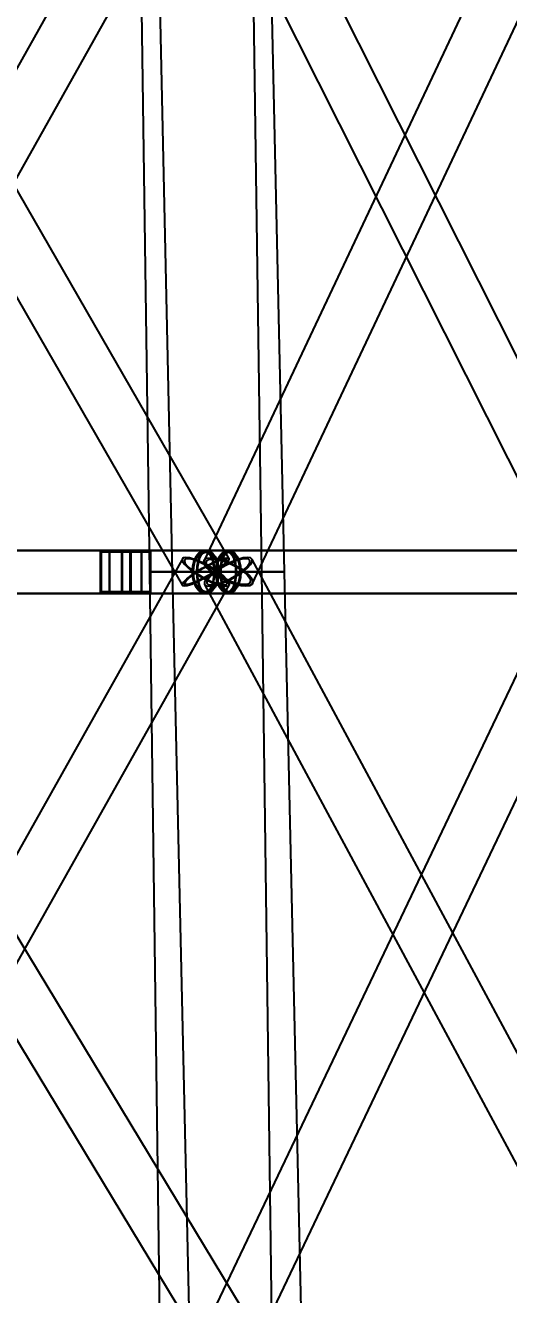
# Model space of a CAD drawing. Header units: millimetres. Extents: x -123812 to 252100, y -3000 to 639000.
# Drawn here: x 7129 to 11689, y 258184 to 270154 of the extents above; entities that cross this region are included whole.
import ezdxf

# ---------------------------------------------------------------- set-up
doc = ezdxf.new("R2010")
doc.units = ezdxf.units.MM
doc.layers.add('D-STR-DIM', color=7, linetype='Continuous', lineweight=13)
doc.layers.add('D-STR-STRC', color=7, linetype='Continuous', lineweight=25)
doc.styles.add('OpenSansCondensed-Light', font='OpenSansCondensed-Light.ttf')
doc.styles.add('TOWER_UNICODE', font='Arial Unicode.ttf')
doc.dimstyles.new('EZDXF', dxfattribs={"dimtxt": 0.25, "dimasz": 0.175, "dimexe": 0.375, "dimexo": 0.125, "dimgap": 0.1, "dimtad": 1, "dimlfac": 100, "dimzin": 12, "dimdsep": 46, "dimtxsty": 'OpenSansCondensed-Light', "dimblk": 'ARCHTICK', "dimcen": 2.5, "dimazin": 3, "dimtfac": 0.5, "dimtmove": 2, "dimatfit": 3})

# ---------------------------------------------------------------- blocks, each defined once
blk = doc.blocks.new('_ARCHTICK')
at = {"color": 0, "linetype": 'BYBLOCK', "const_width": 0.15}
blk.add_lwpolyline([(-0.5, -0.5), (0.5, 0.5)], dxfattribs=at)

msp = doc.modelspace()

# ---------------------------------------------------------------- linework, layer by layer
at = {"layer": 'D-STR-STRC'}
for points in [[(4294.2, 272371.7), (8611.5, 264871.7), (8627.3, 264867.2), (8657, 264871.7), (8698.5, 264885), (8749, 264906.1), (8805, 264933.6), (8862.8, 264965.6), (8918.4, 265000), (8967.9, 265034.4), (9008.1, 265066.4), (9036.2, 265093.9), (9050.3, 265115), (9049.4, 265128.3), (4732.1, 272628.3)], [(4891.2, 264871.1), (9095.5, 272371.1), (9101.6, 272384.4), (9092.5, 272405.6), (9068.7, 272433.3), (9032, 272465.5), (8984.9, 272500), (8930.5, 272534.5), (8872.5, 272566.7), (8814.9, 272594.4), (8761.7, 272615.6), (8716.4, 272628.9), (8682.2, 272633.4), (8661.3, 272628.9), (4457, 265128.9)], [(8497.8, 272384.4), (12280.3, 264884.4), (12298, 264871.1), (12329.9, 264866.6), (12373.8, 264871.1), (12426.8, 264884.4), (12485.2, 264905.6), (12545.1, 264933.3), (12602.3, 264965.5), (12653, 265000), (12693.7, 265034.5), (12721.6, 265066.7), (12734.9, 265094.4), (12732.6, 265115.6), (8950.1, 272615.6)], [(12357.2, 272615), (8818.9, 265115), (8811.7, 265093.9), (8820.4, 265066.4), (8844.3, 265034.4), (8881.9, 265000), (8930.5, 264965.6), (8986.9, 264933.6), (9047.1, 264906.1), (9107.2, 264885), (9163, 264871.7), (9210.7, 264867.2), (9247.1, 264871.7), (9269.6, 264885), (12807.9, 272385)], [(4567.2, 264796.8), (8830.4, 264796.8), (8851.9, 264803.7), (8871.9, 264824), (8889.1, 264856.3), (8902.3, 264898.4), (8910.6, 264947.4), (8913.4, 265000), (8910.6, 265052.6), (8902.3, 265101.6), (8889.1, 265143.7), (8871.9, 265176), (8851.9, 265196.3), (8830.4, 265203.2), (4567.2, 265203.2)], [(4674.1, 264796.8), (9044.3, 264796.8), (9063.6, 264803.7), (9081.5, 264824), (9096.9, 264856.3), (9108.8, 264898.4), (9116.2, 264947.4), (9118.8, 265000), (9116.2, 265052.6), (9108.8, 265101.6), (9096.9, 265143.7), (9081.5, 265176), (9063.6, 265196.3), (9044.3, 265203.2), (4674.1, 265203.2)], [(12506.5, 265203.2), (8830.4, 265203.2), (8797.7, 265196.3), (8767.2, 265176), (8741, 265143.7), (8720.9, 265101.6), (8708.3, 265052.6), (8703.9, 265000), (8708.3, 264947.4), (8720.9, 264898.4), (8741, 264856.3), (8767.2, 264824), (8797.7, 264803.7), (8830.4, 264796.8), (12506.5, 264796.8)], [(12827.2, 265203.2), (9044.3, 265203.2), (9013.4, 265196.3), (8984.7, 265176), (8960, 265143.7), (8941.1, 265101.6), (8929.2, 265052.6), (8925.1, 265000), (8929.2, 264947.4), (8941.1, 264898.4), (8960, 264856.3), (8984.7, 264824), (9013.4, 264803.7), (9044.3, 264796.8), (12827.2, 264796.8)], [(4841.3, 257382), (9053.9, 264882), (9048.4, 264903.7), (9028, 264931.9), (8994.1, 264964.7), (8949.1, 265000), (8896, 265035.3), (8838.4, 265068.1), (8780.3, 265096.3), (8725.6, 265118), (8678, 265131.6), (8640.9, 265136.2), (8616.6, 265131.6), (8606.9, 265118), (4394.3, 257618)], [(9430.4, 257631.9), (4891.2, 265131.9), (4877.3, 265136.6), (4849.7, 265131.9), (4810.1, 265118.3), (4761.2, 265096.6), (4706.4, 265068.3), (4649.3, 265035.3), (4594, 265000), (4544.2, 264964.7), (4503.1, 264931.7), (4473.8, 264903.4), (4458.1, 264881.7), (4457.1, 264868.1), (8996.3, 257368.1)], [(9153.5, 257381.7), (12729.5, 264881.7), (12739, 264903.4), (12732.6, 264931.7), (12710.8, 264964.7), (12675.2, 265000), (12628, 265035.3), (12572.5, 265068.3), (12512.5, 265096.6), (12452.2, 265118.3), (12395.5, 265131.9), (12346.4, 265136.6), (12308.2, 265131.9), (12283.5, 265118.3), (8707.5, 257618.3)], [(13303, 257618), (9269.1, 265118), (9254.6, 265131.6), (9225.8, 265136.2), (9184.6, 265131.6), (9133.9, 265118), (9077.1, 265096.3), (9018, 265068.1), (8960.7, 265035.3), (8909.1, 265000), (8866.7, 264964.7), (8836.5, 264931.9), (8820.3, 264903.7), (8819.5, 264882), (12853.4, 257382)]]:
    msp.add_lwpolyline(points, dxfattribs=at)
for points in [[(8194.8, 272500), (8300.6, 265000), (9360.2, 265000), (9253, 272500)], [(8349.3, 272500), (8514.5, 265000), (9574.1, 265000), (9407.5, 272500)], [(-58.8, 264800), (8040, 264800), (8040, 265200), (-58.8, 265200)], [(-49.2, 264800), (8223.7, 264800), (8223.7, 265200), (-49.2, 265200)], [(7837.9, 264800), (14006.7, 264800), (14006.7, 265200), (7837.9, 265200)], [(7837.9, 265200), (8124.5, 265200), (8124.5, 264800), (7837.9, 264800)], [(7846.5, 265188), (8115.9, 265188), (8115.9, 264812), (7846.5, 264812)], [(7922.4, 265200), (8040, 265200), (8040, 264800), (7922.4, 264800)], [(7926, 265188), (8036.5, 265188), (8036.5, 264812), (7926, 264812)], [(8038.4, 264800), (14427.2, 264800), (14427.2, 265200), (8038.4, 265200)], [(8038.4, 265200), (8310.7, 265200), (8310.7, 264800), (8038.4, 264800)], [(8046.5, 265188), (8302.5, 265188), (8302.5, 264812), (8046.5, 264812)], [(8125.4, 265200), (8223.7, 265200), (8223.7, 264800), (8125.4, 264800)], [(8128.3, 265188), (8220.7, 265188), (8220.7, 264812), (8128.3, 264812)], [(8956.9, 265000), (8952.6, 264947.4), (8940, 264898.4), (8919.9, 264856.3), (8893.7, 264824), (8863.2, 264803.7), (8830.4, 264796.8), (8797.7, 264803.7), (8767.2, 264824), (8741, 264856.3), (8720.9, 264898.4), (8708.3, 264947.4), (8703.9, 265000), (8708.3, 265052.6), (8720.9, 265101.6), (8741, 265143.7), (8767.2, 265176), (8797.7, 265196.3), (8830.4, 265203.2), (8863.2, 265196.3), (8893.7, 265176), (8919.9, 265143.7), (8940, 265101.6), (8952.6, 265052.6)], [(8947, 265000), (8943, 264951.5), (8931.4, 264906.4), (8912.8, 264867.6), (8888.7, 264837.9), (8860.6, 264819.2), (8830.4, 264812.8), (8800.3, 264819.2), (8772.2, 264837.9), (8748, 264867.6), (8729.5, 264906.4), (8717.9, 264951.5), (8713.9, 265000), (8717.9, 265048.5), (8729.5, 265093.6), (8748, 265132.4), (8772.2, 265162.1), (8800.3, 265180.8), (8830.4, 265187.2), (8860.6, 265180.8), (8888.7, 265162.1), (8912.8, 265132.4), (8931.4, 265093.6), (8943, 265048.5)], [(8913.4, 265000), (8910.6, 264947.4), (8902.3, 264898.4), (8889.1, 264856.3), (8871.9, 264824), (8851.9, 264803.7), (8830.4, 264796.8), (8809, 264803.7), (8789, 264824), (8771.8, 264856.3), (8758.6, 264898.4), (8750.3, 264947.4), (8747.5, 265000), (8750.3, 265052.6), (8758.6, 265101.6), (8771.8, 265143.7), (8789, 265176), (8809, 265196.3), (8830.4, 265203.2), (8851.9, 265196.3), (8871.9, 265176), (8889.1, 265143.7), (8902.3, 265101.6), (8910.6, 265052.6)], [(8906.9, 265000), (8904.3, 264951.5), (8896.6, 264906.4), (8884.5, 264867.6), (8868.6, 264837.9), (8850.2, 264819.2), (8830.4, 264812.8), (8810.7, 264819.2), (8792.2, 264837.9), (8776.4, 264867.6), (8764.2, 264906.4), (8756.6, 264951.5), (8754, 265000), (8756.6, 265048.5), (8764.2, 265093.6), (8776.4, 265132.4), (8792.2, 265162.1), (8810.7, 265180.8), (8830.4, 265187.2), (8850.2, 265180.8), (8868.6, 265162.1), (8884.5, 265132.4), (8896.6, 265093.6), (8904.3, 265048.5)], [(9163.4, 265000), (9159.4, 264947.4), (9147.5, 264898.4), (9128.5, 264856.3), (9103.9, 264824), (9075.1, 264803.7), (9044.3, 264796.8), (9013.4, 264803.7), (8984.7, 264824), (8960, 264856.3), (8941.1, 264898.4), (8929.2, 264947.4), (8925.1, 265000), (8929.2, 265052.6), (8941.1, 265101.6), (8960, 265143.7), (8984.7, 265176), (9013.4, 265196.3), (9044.3, 265203.2), (9075.1, 265196.3), (9103.9, 265176), (9128.5, 265143.7), (9147.5, 265101.6), (9159.4, 265052.6)], [(9154.1, 265000), (9150.3, 264951.5), (9139.3, 264906.4), (9121.9, 264867.6), (9099.2, 264837.9), (9072.7, 264819.2), (9044.3, 264812.8), (9015.9, 264819.2), (8989.4, 264837.9), (8966.7, 264867.6), (8949.2, 264906.4), (8938.2, 264951.5), (8934.5, 265000), (8938.2, 265048.5), (8949.2, 265093.6), (8966.7, 265132.4), (8989.4, 265162.1), (9015.9, 265180.8), (9044.3, 265187.2), (9072.7, 265180.8), (9099.2, 265162.1), (9121.9, 265132.4), (9139.3, 265093.6), (9150.3, 265048.5)], [(9118.8, 265000), (9116.2, 264947.4), (9108.8, 264898.4), (9096.9, 264856.3), (9081.5, 264824), (9063.6, 264803.7), (9044.3, 264796.8), (9025, 264803.7), (9007, 264824), (8991.6, 264856.3), (8979.8, 264898.4), (8972.3, 264947.4), (8969.8, 265000), (8972.3, 265052.6), (8979.8, 265101.6), (8991.6, 265143.7), (9007, 265176), (9025, 265196.3), (9044.3, 265203.2), (9063.6, 265196.3), (9081.5, 265176), (9096.9, 265143.7), (9108.8, 265101.6), (9116.2, 265052.6)], [(9112.9, 265000), (9110.6, 264951.5), (9103.7, 264906.4), (9092.8, 264867.6), (9078.6, 264837.9), (9062, 264819.2), (9044.3, 264812.8), (9026.5, 264819.2), (9010, 264837.9), (8995.8, 264867.6), (8984.9, 264906.4), (8978, 264951.5), (8975.7, 265000), (8978, 265048.5), (8984.9, 265093.6), (8995.8, 265132.4), (9010, 265162.1), (9026.5, 265180.8), (9044.3, 265187.2), (9062, 265180.8), (9078.6, 265162.1), (9092.8, 265132.4), (9103.7, 265093.6), (9110.6, 265048.5)], [(8711.8, 265000), (8764.9, 264964.7), (8822.5, 264931.9), (8880.6, 264903.7), (8935.3, 264882), (8982.8, 264868.4), (9020, 264863.8), (9044.2, 264868.4), (9053.9, 264882), (9048.4, 264903.7), (9028, 264931.9), (8994.1, 264964.7), (8949.1, 265000), (8896, 265035.3), (8838.4, 265068.1), (8780.3, 265096.3), (8725.6, 265118), (8678, 265131.6), (8640.9, 265136.2), (8616.6, 265131.6), (8606.9, 265118), (8612.5, 265096.3), (8632.9, 265068.1), (8666.8, 265035.3)], [(8918.4, 265000), (8862.8, 264965.6), (8805, 264933.6), (8749, 264906.1), (8698.5, 264885), (8657, 264871.7), (8627.3, 264867.2), (8611.5, 264871.7), (8610.6, 264885), (8624.6, 264906.1), (8652.7, 264933.6), (8692.9, 264965.6), (8742.5, 265000), (8798.1, 265034.4), (8855.8, 265066.4), (8911.9, 265093.9), (8962.4, 265115), (9003.9, 265128.3), (9033.5, 265132.8), (9049.4, 265128.3), (9050.3, 265115), (9036.2, 265093.9), (9008.1, 265066.4), (8967.9, 265034.4)], [(8723.5, 265000), (8771.3, 264968.2), (8823.2, 264938.6), (8875.6, 264913.2), (8925, 264893.7), (8967.8, 264881.4), (9001.3, 264877.2), (9023.2, 264881.4), (9031.9, 264893.7), (9026.9, 264913.2), (9008.5, 264938.6), (8978, 264968.2), (8937.4, 265000), (8889.5, 265031.8), (8837.6, 265061.4), (8785.2, 265086.8), (8735.9, 265106.3), (8693, 265118.6), (8659.5, 265122.8), (8637.7, 265118.6), (8628.9, 265106.3), (8633.9, 265086.8), (8652.3, 265061.4), (8682.9, 265031.8)], [(8909.7, 265000), (8859.6, 264969), (8807.5, 264940.1), (8757, 264915.3), (8711.5, 264896.3), (8674.1, 264884.3), (8647.3, 264880.2), (8633, 264884.3), (8632.2, 264896.3), (8644.9, 264915.3), (8670.2, 264940.1), (8706.5, 264969), (8751.2, 265000), (8801.3, 265031), (8853.3, 265059.9), (8903.9, 265084.7), (8949.4, 265103.7), (8986.8, 265115.7), (9013.6, 265119.8), (9027.8, 265115.7), (9028.7, 265103.7), (9016, 265084.7), (8990.6, 265059.9), (8954.4, 265031)], [(9206.7, 265000), (9244.2, 264965.6), (9268.2, 264933.6), (9276.8, 264906.1), (9269.6, 264885), (9247.1, 264871.7), (9210.7, 264867.2), (9163, 264871.7), (9107.2, 264885), (9047.1, 264906.1), (8986.9, 264933.6), (8930.5, 264965.6), (8881.9, 265000), (8844.3, 265034.4), (8820.4, 265066.4), (8811.7, 265093.9), (8818.9, 265115), (8841.5, 265128.3), (8877.8, 265132.8), (8925.5, 265128.3), (8981.3, 265115), (9041.4, 265093.9), (9101.7, 265066.4), (9158.1, 265034.4)], [(8909.1, 265000), (8866.7, 264964.7), (8836.5, 264931.9), (8820.3, 264903.7), (8819.5, 264882), (8834, 264868.4), (8862.8, 264863.8), (8903.9, 264868.4), (8954.7, 264882), (9011.5, 264903.7), (9070.6, 264931.9), (9127.9, 264964.7), (9179.4, 265000), (9221.8, 265035.3), (9252.1, 265068.1), (9268.2, 265096.3), (9269.1, 265118), (9254.6, 265131.6), (9225.8, 265136.2), (9184.6, 265131.6), (9133.9, 265118), (9077.1, 265096.3), (9018, 265068.1), (8960.7, 265035.3)], [(9190.7, 265000), (9224.6, 264969), (9246.1, 264940.1), (9253.9, 264915.3), (9247.5, 264896.3), (9227.1, 264884.3), (9194.4, 264880.2), (9151.3, 264884.3), (9101, 264896.3), (9046.9, 264915.3), (8992.5, 264940.1), (8941.7, 264969), (8897.9, 265000), (8864, 265031), (8842.4, 265059.9), (8834.6, 265084.7), (8841.1, 265103.7), (8861.4, 265115.7), (8894.2, 265119.8), (8937.2, 265115.7), (8987.5, 265103.7), (9041.7, 265084.7), (9096, 265059.9), (9146.9, 265031)], [(8922.4, 265000), (8884.2, 264968.2), (8856.9, 264938.6), (8842.4, 264913.2), (8841.6, 264893.7), (8854.7, 264881.4), (8880.6, 264877.2), (8917.7, 264881.4), (8963.5, 264893.7), (9014.7, 264913.2), (9068, 264938.6), (9119.6, 264968.2), (9166.1, 265000), (9204.3, 265031.8), (9231.6, 265061.4), (9246.2, 265086.8), (9246.9, 265106.3), (9233.9, 265118.6), (9207.9, 265122.8), (9170.8, 265118.6), (9125.1, 265106.3), (9073.8, 265086.8), (9020.6, 265061.4), (8968.9, 265031.8)], [(8300.6, 265000), (8400, 257500), (9461, 257500), (9360.2, 265000)], [(9360.2, 265000), (9342.2, 265000), (9289.3, 265000), (9205.1, 265000), (9095.3, 265000), (8967.6, 265000), (8830.4, 265000), (8693.3, 265000), (8565.5, 265000), (8455.8, 265000), (8371.6, 265000), (8318.7, 265000), (8300.6, 265000), (8318.7, 265000), (8371.6, 265000), (8455.8, 265000), (8565.5, 265000), (8693.3, 265000), (8830.4, 265000), (8967.6, 265000), (9095.3, 265000), (9205.1, 265000), (9289.3, 265000), (9342.2, 265000)], [(8514.5, 265000), (8682.9, 257500), (9743.9, 257500), (9574.1, 265000)], [(9574.1, 265000), (9556, 265000), (9503.1, 265000), (9418.9, 265000), (9309.2, 265000), (9181.4, 265000), (9044.3, 265000), (8907.2, 265000), (8779.4, 265000), (8669.7, 265000), (8585.5, 265000), (8532.5, 265000), (8514.5, 265000), (8532.5, 265000), (8585.5, 265000), (8669.7, 265000), (8779.4, 265000), (8907.2, 265000), (9044.3, 265000), (9181.4, 265000), (9309.2, 265000), (9418.9, 265000), (9503.1, 265000), (9556, 265000)]]:
    msp.add_lwpolyline(points, close=True, dxfattribs=at)

# ---------------------------------------------------------------- dimensions: what is measured, and where the dimension line sits
at = {"layer": 'D-STR-DIM'}
for base, p2 in [((187000, 0), (0, 450000)), ((250000, 0), (0, 375000)), ((124000, 0), (0, 350000))]:
    msp.add_linear_dim(base=base, p1=(0, 0), p2=p2, angle=90, dimstyle='EZDXF', override={"dimtxt": 8400, "dimasz": 3750, "dimexe": 2100, "dimexo": 1800, "dimgap": 2100, "dimtad": 1, "dimdec": 0, "dimlfac": 1, "dimlunit": 2, "dimtxsty": 'TOWER_UNICODE', "dimclrd": 7, "dimclre": 7, "dimclrt": 7}, dxfattribs=at).render()

doc.saveas('drawing.dxf')
